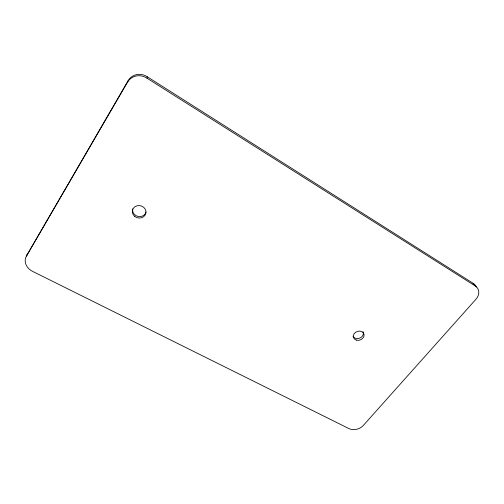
<?xml version="1.0" encoding="UTF-8"?>
<svg xmlns="http://www.w3.org/2000/svg" width="504" height="504" viewBox="0 0 504 504"><rect width="100%" height="100%" fill="white"/><g stroke="black" fill="none" stroke-linecap="round" stroke-linejoin="round"><path stroke-width="0.76" d="M472.991 283.229L474.938 285.774A11.365 9.053 -29.5 0 1 475.6 299.653L363.365 425.414A10.464 8.033 -16.1 0 1 348.768 428.507L32.697 271.417A13.022 10.931 17.2 0 1 26.536 255.862L127.443 82.373A14.288 13.457 43.3 0 1 146.985 78.177L147.319 76.797L472.991 283.229A11.29 9.015 -29.6 0 1 476.311 286.952M127.443 82.373L127.94 80.961A14.175 13.356 43.7 0 1 147.319 76.797M26.536 255.862L127.94 80.961M146.985 78.177L474.938 285.774M26.624 256A12.921 10.874 17.3 0 1 27.733 253.298M362.993 331.708A5.487 4.505 -19.7 0 1 360.014 337.989A5.487 4.505 -19.7 0 1 353.008 336.225M146.015 211.989A6.829 6.199 13 0 1 137.945 216.418A6.829 6.199 13 0 1 132.735 208.839M356.567 340.169A5.513 4.517 -19.7 0 0 364.071 334.587A5.513 4.517 -19.7 0 0 355.465 332.369A5.513 4.517 -19.7 0 0 356.567 340.169M134.543 216.235A6.861 6.218 12.8 0 0 145.82 213.406A6.861 6.218 12.8 0 0 137.088 205.764A6.861 6.218 12.8 0 0 134.543 216.235"/></g></svg>
